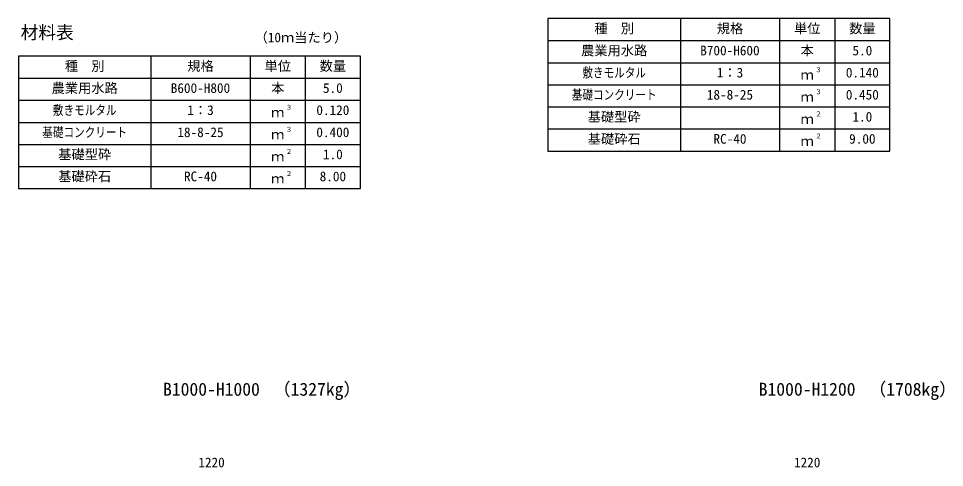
# Model space of a CAD drawing. Units: millimetres, scale not verified. Extents: x -33600 to 33600, y -11880 to 11880.
# Drawn here: x 14993 to 19190, y 3879 to 5912 of the extents above; entities that cross this region are included whole.
import ezdxf
from ezdxf.enums import TextEntityAlignment as Align

# ---------------------------------------------------------------- set-up
doc = ezdxf.new("R2010")
doc.units = ezdxf.units.MM
doc.header["$LTSCALE"] = 40
for name, color, linetype, lineweight in [('0-0_DIM', 7, 'Continuous', 25), ('0-3_HYO', 3, 'Continuous', 25), ('0-4_HYO2', 4, 'Continuous', 25), ('0-6_TXT', 7, 'Continuous', 25)]:
    doc.layers.add(name, color=color, linetype=linetype, lineweight=lineweight)
doc.styles.add('ＭＳ ゴシック', font='')
doc.styles.get('ＭＳ ゴシック').set_extended_font_data('MS Gothic')

msp = doc.modelspace()

# ---------------------------------------------------------------- linework, layer by layer
at = {"layer": '0-3_HYO'}
for p, q in [((17993.16, 5911.95), (17993.16, 5311.95)), ((18443.16, 5911.95), (18443.16, 5311.95)), ((18693.16, 5911.95), (18693.16, 5311.95)), ((17393.16, 5811.95), (18943.16, 5811.95)), ((15593.16, 5741.95), (15593.16, 5141.95)), ((16043.16, 5741.95), (16043.16, 5141.95)), ((16293.16, 5741.95), (16293.16, 5141.95)), ((14993.16, 5641.95), (16543.16, 5641.95))]:
    msp.add_line(p, q, dxfattribs=at)
for points in [[(17393.16, 5311.95), (18943.16, 5311.95), (18943.16, 5911.95), (17393.16, 5911.95)], [(14993.16, 5141.95), (16543.16, 5141.95), (16543.16, 5741.95), (14993.16, 5741.95)]]:
    msp.add_lwpolyline(points, close=True, dxfattribs=at)
at = {"layer": '0-4_HYO2'}
for p, q in [((17393.16, 5711.95), (18943.16, 5711.95)), ((17393.16, 5611.95), (18943.16, 5611.95)), ((14993.16, 5541.95), (16543.16, 5541.95)), ((17393.16, 5511.95), (18943.16, 5511.95)), ((14993.16, 5441.95), (16543.16, 5441.95)), ((17393.16, 5411.95), (18943.16, 5411.95)), ((14993.16, 5341.95), (16543.16, 5341.95)), ((14993.16, 5241.95), (16543.16, 5241.95))]:
    msp.add_line(p, q, dxfattribs=at)

# ---------------------------------------------------------------- texts
at = {"layer": '0-0_DIM', "style": 'ＭＳ ゴシック'}
for p in [(15808.16, 3866.83), (18508.16, 3866.83)]:
    msp.add_text('1220', height=43.99, dxfattribs=at).set_placement(p, align=Align.BOTTOM_LEFT)
at = {"layer": '0-6_TXT', "style": 'ＭＳ ゴシック'}
for s, height, p in [('材料表', 58.65, (15003.16, 5801.95)), ('種\u3000別', 43.99, (17603.16, 5831.95)), ('規格', 43.99, (18158.16, 5831.95)), ('単位', 43.99, (18508.16, 5831.95)), ('数量', 43.99, (18758.16, 5831.95)), ('（10ｍ当たり）', 43.99, (16063.15, 5790.95)), ('農業用水路', 43.99, (17543.16, 5731.95)), ('本', 43.99, (18538.16, 5731.95)), ('B700-H600', 43.99, (18083.16, 5731.95)), ('5.0', 43.99, (18773.16, 5731.95)), ('種\u3000別', 43.99, (15203.16, 5661.95)), ('規格', 43.99, (15758.16, 5661.95)), ('単位', 43.99, (16108.16, 5661.95)), ('数量', 43.99, (16358.16, 5661.95)), ('1：3', 43.99, (18158.16, 5631.95)), ('ｍ', 43.99, (18538.16, 5621.95)), ('３', 21.99, (18603.7, 5662.32)), ('0.140', 43.99, (18743.16, 5631.95)), ('農業用水路', 43.99, (15143.16, 5561.95)), ('本', 43.99, (16138.16, 5561.95)), ('B600-H800', 43.99, (15683.16, 5561.95)), ('5.0', 43.99, (16373.16, 5561.95)), ('18-8-25', 43.99, (18113.16, 5531.95)), ('３', 21.99, (18603.7, 5562.32)), ('0.450', 43.99, (18743.16, 5531.95)), ('ｍ', 43.99, (18538.16, 5521.95)), ('1：3', 43.99, (15758.16, 5461.95)), ('ｍ', 43.99, (16138.16, 5451.95)), ('３', 21.99, (16203.7, 5492.32)), ('0.120', 43.99, (16343.16, 5461.95)), ('基礎型砕', 43.99, (17573.16, 5431.95)), ('ｍ', 43.99, (18538.16, 5421.95)), ('２', 21.99, (18603.7, 5462.32)), ('1.0', 43.99, (18773.16, 5431.95)), ('18-8-25', 43.99, (15713.16, 5361.95)), ('３', 21.99, (16203.7, 5392.32)), ('0.400', 43.99, (16343.16, 5361.95)), ('ｍ', 43.99, (16138.16, 5351.95)), ('基礎砕石', 43.99, (17573.16, 5331.95)), ('RC-40', 43.99, (18143.16, 5331.95)), ('２', 21.99, (18603.7, 5362.32)), ('9.00', 43.99, (18758.16, 5331.95)), ('ｍ', 43.99, (18538.16, 5321.95)), ('基礎型砕', 43.99, (15173.16, 5261.95)), ('ｍ', 43.99, (16138.16, 5251.95)), ('２', 21.99, (16203.7, 5292.32)), ('1.0', 43.99, (16373.16, 5261.95)), ('基礎砕石', 43.99, (15173.16, 5161.95)), ('RC-40', 43.99, (15743.16, 5161.95)), ('２', 21.99, (16203.7, 5192.32)), ('8.00', 43.99, (16358.16, 5161.95)), ('ｍ', 43.99, (16138.16, 5151.95)), ('B1000-H1000', 58.65, (15648.16, 4186.5)), ('（1327kg）', 58.65, (16146.53, 4186.5)), ('B1000-H1200', 58.65, (18348.16, 4186.5)), ('（1708kg）', 58.65, (18846.53, 4186.5))]:
    msp.add_text(s, height=height, dxfattribs=at).set_placement(p, align=Align.BOTTOM_LEFT)
at = {"layer": '0-6_TXT', "style": 'ＭＳ ゴシック', "width": 0.8}
for s, p in [('敷きモルタル', (17549.16, 5631.95)), ('基礎コンクリート', (17501.16, 5531.95)), ('敷きモルタル', (15149.16, 5461.95)), ('基礎コンクリート', (15101.16, 5361.95))]:
    msp.add_text(s, height=43.99, dxfattribs=at).set_placement(p, align=Align.BOTTOM_LEFT)

doc.saveas('drawing.dxf')
